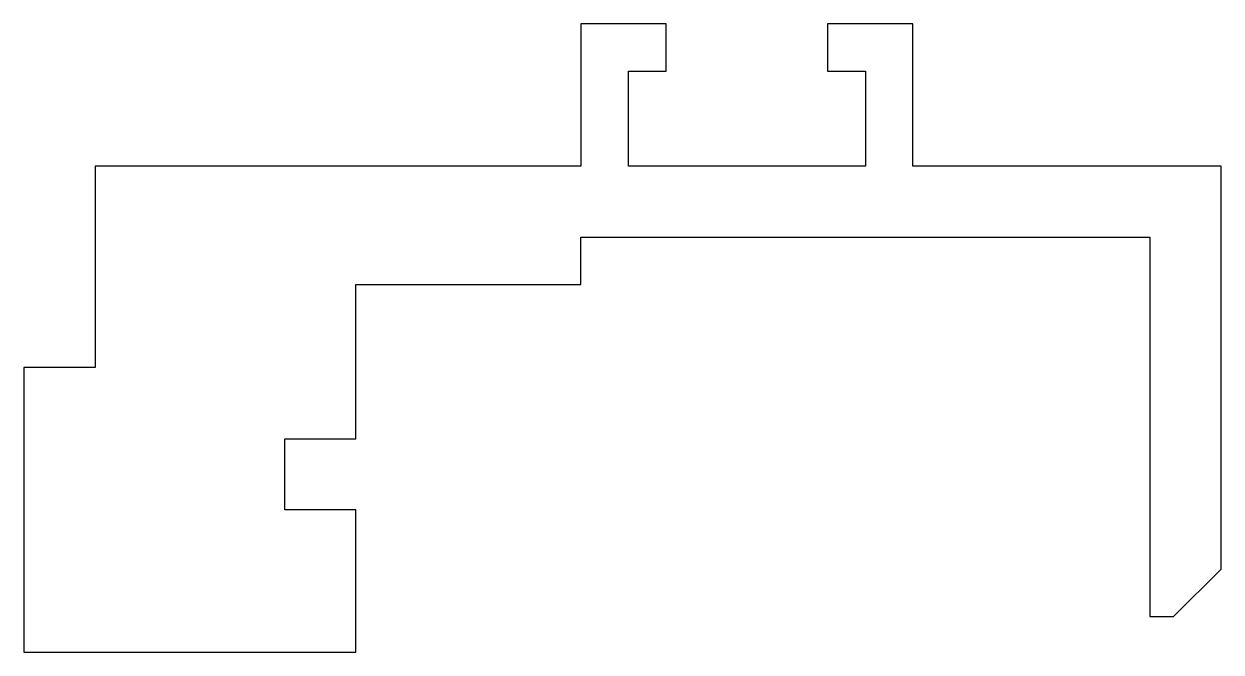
# Model space of a CAD drawing. Extents: x 165.9 to 191.1, y 224.6 to 237.8.
import ezdxf

# ---------------------------------------------------------------- set-up
doc = ezdxf.new("R2010")
doc.units = 0
doc.layers.get('0').update_dxf_attribs({"linetype": 'CONTINUOUS'})

msp = doc.modelspace()

# ---------------------------------------------------------------- linework, layer by layer
at = {"color": 7, "linetype": 'CONTINUOUS'}
msp.add_lwpolyline([(172.881, 232.346), (177.631, 232.346), (177.631, 233.346), (189.631, 233.346), (189.631, 225.346), (190.131, 225.346), (191.131, 226.346), (191.131, 234.846), (184.631, 234.846), (184.631, 237.846), (182.831, 237.846), (182.831, 236.846), (183.631, 236.846), (183.631, 234.846), (178.631, 234.846), (178.631, 236.846), (179.431, 236.846), (179.431, 237.846), (177.631, 237.846), (177.631, 234.846), (175.081, 234.846), (167.381, 234.846), (167.381, 231.596), (167.381, 230.596), (165.881, 230.596), (165.881, 224.596), (172.881, 224.596), (172.881, 227.596), (171.381, 227.596), (171.381, 229.096), (172.881, 229.096), (172.881, 231.596)], close=True, dxfattribs=at)

doc.saveas('drawing.dxf')
